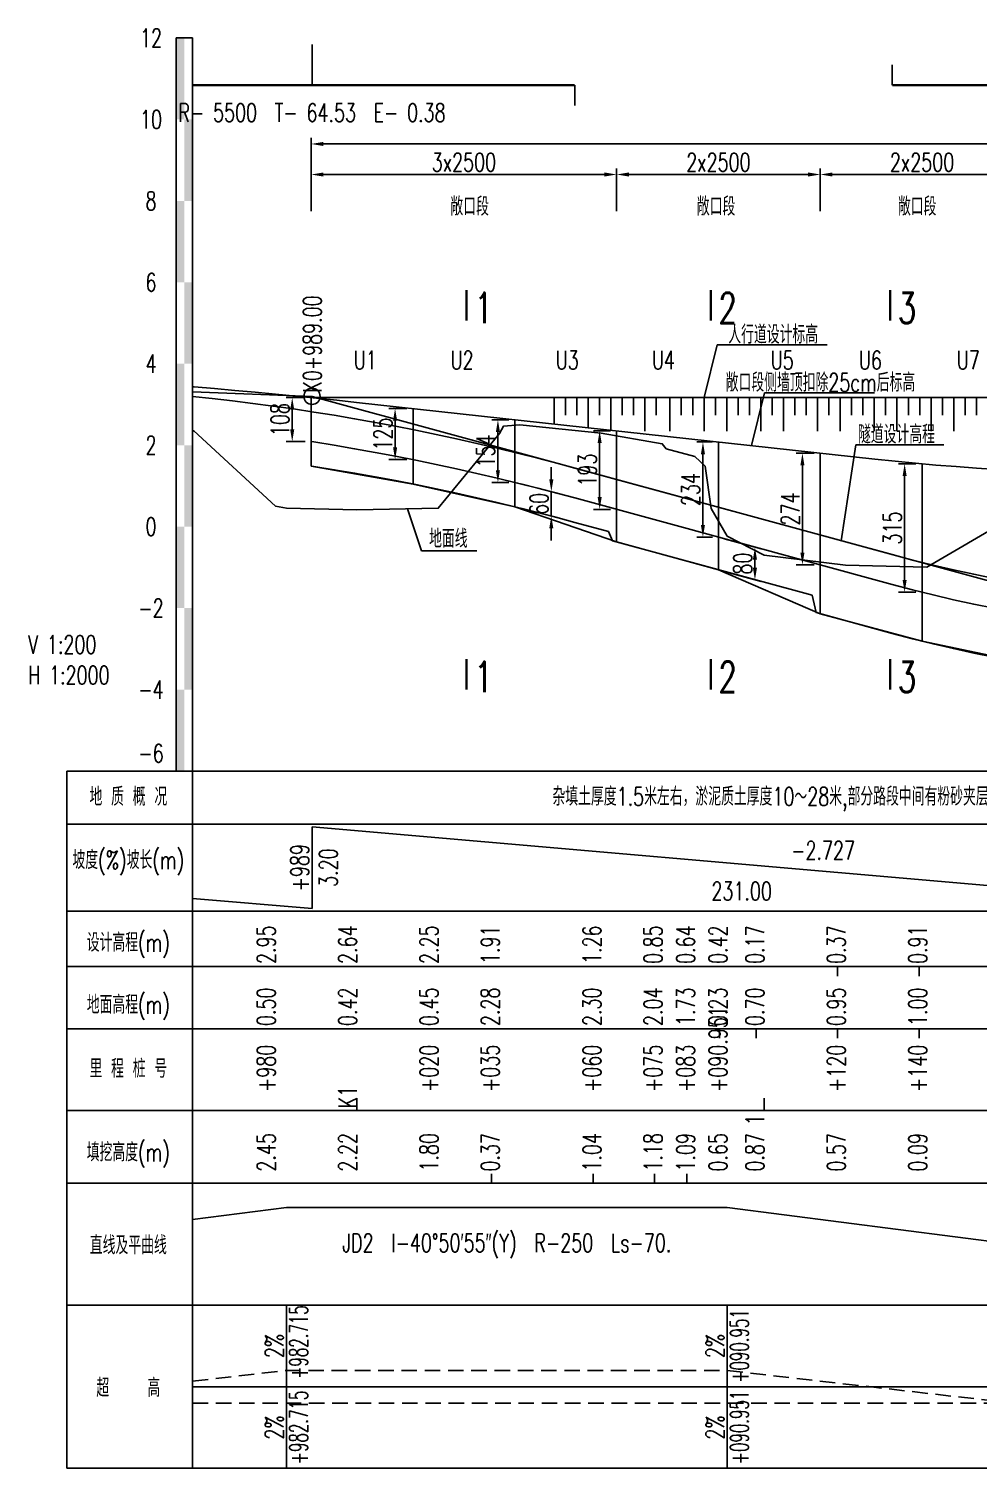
# Model space of a CAD drawing. Header units: millimetres. Extents: x -11494 to -8859, y -399 to 404.
# Drawn here: x -11494.4 to -11261.2, y -231.2 to 122.2 of the extents above; entities that cross this region are included whole.
import ezdxf
from ezdxf.enums import TextEntityAlignment as Align

# ---------------------------------------------------------------- set-up
doc = ezdxf.new("R2010")
doc.units = ezdxf.units.MM
doc.header["$LTSCALE"] = 0.3
doc.linetypes.add('DASHED', pattern=[19.05, 12.7, -6.35])
for name, color, linetype in [('BPD1', 5, 'Continuous'), ('dmx', 7, 'Continuous'), ('shuju', 5, 'Continuous'), ('xuxian', 6, 'ByLayer'), ('变坡点', 5, 'Continuous'), ('左超高', 6, 'ByLayer'), ('文字', 7, 'Continuous'), ('标尺', 3, 'Continuous'), ('栏目', 3, 'Continuous'), ('次轮廓线', 5, 'Continuous'), ('轮廓线', 1, 'Continuous')]:
    doc.layers.add(name, color=color, linetype=linetype)
doc.styles.get("Standard").update_dxf_attribs({"font": 'simplex1.shx', "width": 0.7, "bigfont": 'hztxt.shx'})
doc.dimstyles.new('副本 100', dxfattribs={"dimscale": 1.5, "dimtxt": 3, "dimasz": 2, "dimexe": 1, "dimexo": 1, "dimgap": 0.5, "dimtad": 1, "dimdec": 0, "dimlfac": 10, "dimzin": 0, "dimdsep": 46, "dimtxsty": 'Standard', "dimcen": 0.09, "dimclrd": 256, "dimclre": 256, "dimclrt": 7, "dimadec": 0, "dimazin": 0, "dimtfac": 1, "dimtdec": 0, "dimtix": 1, "dimtmove": 0, "dimatfit": 3, "dimfxl": 0, "dimtolj": 1, "dimtzin": 0, "dimarcsym": 0})

# ---------------------------------------------------------------- blocks, each defined once
blk = doc.blocks.new('*D33')
at = {"lineweight": -2}
for p, q in [((-11366.05, 11.59), (-11366.05, 14.59)), ((-11373.56, 10.5), (-11364.55, 8.21)), ((-11366.05, 8.59), (-11366.05, 2.59)), ((-11373.56, 4.5), (-11364.55, 2.21)), ((-11366.05, -0.41), (-11366.05, -3.41))]:
    blk.add_line(p, q, dxfattribs=at)
for points in [[(-11366.55, 11.59), (-11365.55, 11.59), (-11366.05, 8.59)], [(-11366.55, -0.41), (-11365.55, -0.41), (-11366.05, 2.59)]]:
    blk.add_solid(points)
at = {"layer": 'Defpoints', "color": 0}
for p in [(-11375.01, 10.87), (-11375.01, 4.87), (-11366.05, 2.59)]:
    blk.add_point(p, dxfattribs=at)
at = {"color": 7, "lineweight": -3, "insert": (-11369.05, 5.59), "char_height": 4.5, "attachment_point": 5, "rotation": 90}
blk.add_mtext('\\A1;60', dxfattribs=at)
blk = doc.blocks.new('*D34')
at = {"lineweight": -2}
for p, q in [((-11323.57, -2.97), (-11314.55, -5.48)), ((-11316.05, -8.07), (-11316.05, -10.07)), ((-11323.57, -10.97), (-11314.55, -13.48))]:
    blk.add_line(p, q, dxfattribs=at)
for points in [[(-11316.55, -8.07), (-11315.55, -8.07), (-11316.05, -5.07)], [(-11316.55, -10.07), (-11315.55, -10.07), (-11316.05, -13.07)]]:
    blk.add_solid(points)
at = {"layer": 'Defpoints', "color": 0}
for p in [(-11325.01, -2.57), (-11325.01, -10.57), (-11316.05, -13.07)]:
    blk.add_point(p, dxfattribs=at)
at = {"color": 7, "lineweight": -3, "insert": (-11319.05, -9.07), "char_height": 4.5, "attachment_point": 5, "rotation": 90}
blk.add_mtext('\\A1;80', dxfattribs=at)
blk = doc.blocks.new('*D36')
at = {"lineweight": -2}
for p, q in [((-11425.01, 77.47), (-11425.01, 87.97)), ((-11422.01, 86.47), (-11353.01, 86.47)), ((-11350.01, 77.47), (-11350.01, 87.97))]:
    blk.add_line(p, q, dxfattribs=at)
for points in [[(-11422.01, 86.97), (-11422.01, 85.97), (-11425.01, 86.47)], [(-11353.01, 86.97), (-11353.01, 85.97), (-11350.01, 86.47)]]:
    blk.add_solid(points)
at = {"layer": 'Defpoints', "color": 0}
for p in [(-11350.01, 86.47), (-11425.01, 24.35), (-11350.01, 20.09)]:
    blk.add_point(p, dxfattribs=at)
at = {"color": 7, "lineweight": -3, "insert": (-11387.51, 89.47), "char_height": 4.5, "attachment_point": 5}
blk.add_mtext('\\A1;3x2500', dxfattribs=at)
blk = doc.blocks.new('*D37')
at = {"lineweight": -2}
for p, q in [((-11300.01, 77.47), (-11300.01, 87.97)), ((-11297.01, 86.47), (-11253.01, 86.47)), ((-11250.01, 77.47), (-11250.01, 87.97))]:
    blk.add_line(p, q, dxfattribs=at)
for points in [[(-11297.01, 86.97), (-11297.01, 85.97), (-11300.01, 86.47)], [(-11253.01, 86.97), (-11253.01, 85.97), (-11250.01, 86.47)]]:
    blk.add_solid(points)
at = {"layer": 'Defpoints', "color": 0}
for p in [(-11250.01, 86.47), (-11300.01, 16.65), (-11250.01, 13.21)]:
    blk.add_point(p, dxfattribs=at)
at = {"color": 7, "lineweight": -3, "insert": (-11275.01, 89.47), "char_height": 4.5, "attachment_point": 5}
blk.add_mtext('\\A1;2x2500', dxfattribs=at)
blk = doc.blocks.new('*D41')
at = {"lineweight": -2}
for p, q in [((-11350.01, 77.47), (-11350.01, 87.97)), ((-11347.01, 86.47), (-11303.01, 86.47)), ((-11300.01, 77.47), (-11300.01, 87.97))]:
    blk.add_line(p, q, dxfattribs=at)
for points in [[(-11347.01, 86.97), (-11347.01, 85.97), (-11350.01, 86.47)], [(-11303.01, 86.97), (-11303.01, 85.97), (-11300.01, 86.47)]]:
    blk.add_solid(points)
at = {"layer": 'Defpoints', "color": 0}
for p in [(-11300.01, 86.47), (-11350.01, 16.65), (-11300.01, 13.21)]:
    blk.add_point(p, dxfattribs=at)
at = {"color": 7, "lineweight": -3, "insert": (-11325.01, 89.47), "char_height": 4.5, "attachment_point": 5}
blk.add_mtext('\\A1;2x2500', dxfattribs=at)
blk = doc.blocks.new('*D46')
at = {"layer": 'Defpoints', "color": 0}
for p in [(-11275.01, 15.44), (-11279.29, -16.11), (-11275.01, -16.11)]:
    blk.add_point(p, dxfattribs=at)
at = {"layer": '文字', "lineweight": -2}
for p, q in [((-11276.51, 15.44), (-11280.79, 15.44)), ((-11279.29, 12.44), (-11279.29, -13.11)), ((-11276.51, -16.11), (-11280.79, -16.11))]:
    blk.add_line(p, q, dxfattribs=at)
at = {"layer": '文字'}
for points in [[(-11279.79, 12.44), (-11278.79, 12.44), (-11279.29, 15.44)], [(-11279.79, -13.11), (-11278.79, -13.11), (-11279.29, -16.11)]]:
    blk.add_solid(points, dxfattribs=at)
at = {"layer": '文字', "color": 7, "insert": (-11282.29, -0.34), "char_height": 4.5, "attachment_point": 5, "rotation": 90}
blk.add_mtext('\\A1;315', dxfattribs=at)
blk = doc.blocks.new('*D47')
at = {"layer": 'Defpoints', "color": 0}
for p in [(-11300.01, 18.06), (-11304.39, -9.39), (-11300.01, -9.39)]:
    blk.add_point(p, dxfattribs=at)
at = {"layer": '文字', "lineweight": -2}
for p, q in [((-11301.51, 18.06), (-11305.89, 18.06)), ((-11304.39, 15.06), (-11304.39, -6.39)), ((-11301.51, -9.39), (-11305.89, -9.39))]:
    blk.add_line(p, q, dxfattribs=at)
at = {"layer": '文字'}
for points in [[(-11304.89, 15.06), (-11303.89, 15.06), (-11304.39, 18.06)], [(-11304.89, -6.39), (-11303.89, -6.39), (-11304.39, -9.39)]]:
    blk.add_solid(points, dxfattribs=at)
at = {"layer": '文字', "color": 7, "insert": (-11307.39, 4.33), "char_height": 4.5, "attachment_point": 5, "rotation": 90}
blk.add_mtext('\\A1;274', dxfattribs=at)
blk = doc.blocks.new('*D48')
at = {"layer": 'Defpoints', "color": 0}
for p in [(-11325.01, 20.79), (-11328.82, -2.57), (-11325.01, -2.57)]:
    blk.add_point(p, dxfattribs=at)
at = {"layer": '文字', "lineweight": -2}
for p, q in [((-11326.51, 20.79), (-11330.32, 20.79)), ((-11328.82, 17.79), (-11328.82, 0.43)), ((-11326.51, -2.57), (-11330.32, -2.57))]:
    blk.add_line(p, q, dxfattribs=at)
at = {"layer": '文字'}
for points in [[(-11329.32, 17.79), (-11328.32, 17.79), (-11328.82, 20.79)], [(-11329.32, 0.43), (-11328.32, 0.43), (-11328.82, -2.57)]]:
    blk.add_solid(points, dxfattribs=at)
at = {"layer": '文字', "color": 7, "insert": (-11331.82, 9.11), "char_height": 4.5, "attachment_point": 5, "rotation": 90}
blk.add_mtext('\\A1;234', dxfattribs=at)
blk = doc.blocks.new('*D49')
at = {"layer": 'Defpoints', "color": 0}
for p in [(-11350.01, 23.53), (-11354.18, 4.25), (-11350.01, 4.25)]:
    blk.add_point(p, dxfattribs=at)
at = {"layer": '文字', "lineweight": -2}
for p, q in [((-11351.51, 23.53), (-11355.68, 23.53)), ((-11354.18, 20.53), (-11354.18, 7.25)), ((-11351.51, 4.25), (-11355.68, 4.25))]:
    blk.add_line(p, q, dxfattribs=at)
at = {"layer": '文字'}
for points in [[(-11354.68, 20.53), (-11353.68, 20.53), (-11354.18, 23.53)], [(-11354.68, 7.25), (-11353.68, 7.25), (-11354.18, 4.25)]]:
    blk.add_solid(points, dxfattribs=at)
at = {"layer": '文字', "color": 7, "insert": (-11357.18, 13.89), "char_height": 4.5, "attachment_point": 5, "rotation": 90}
blk.add_mtext('\\A1;193', dxfattribs=at)
blk = doc.blocks.new('*D50')
at = {"layer": 'Defpoints', "color": 0}
for p in [(-11375.01, 26.26), (-11379.16, 10.87), (-11375.01, 10.87)]:
    blk.add_point(p, dxfattribs=at)
at = {"layer": '文字', "lineweight": -2}
for p, q in [((-11376.51, 26.26), (-11380.66, 26.26)), ((-11379.16, 23.26), (-11379.16, 13.87)), ((-11376.51, 10.87), (-11380.66, 10.87))]:
    blk.add_line(p, q, dxfattribs=at)
at = {"layer": '文字'}
for points in [[(-11379.66, 23.26), (-11378.66, 23.26), (-11379.16, 26.26)], [(-11379.66, 13.87), (-11378.66, 13.87), (-11379.16, 10.87)]]:
    blk.add_solid(points, dxfattribs=at)
at = {"layer": '文字', "color": 7, "insert": (-11382.16, 18.57), "char_height": 4.5, "attachment_point": 5, "rotation": 90}
blk.add_mtext('\\A1;154', dxfattribs=at)
blk = doc.blocks.new('*D51')
at = {"layer": 'Defpoints', "color": 0}
for p in [(-11400.01, 29), (-11404.41, 16.45), (-11400.01, 16.45)]:
    blk.add_point(p, dxfattribs=at)
at = {"layer": '文字', "lineweight": -2}
for p, q in [((-11401.51, 29), (-11405.91, 29)), ((-11404.41, 26), (-11404.41, 19.45)), ((-11401.51, 16.45), (-11405.91, 16.45))]:
    blk.add_line(p, q, dxfattribs=at)
at = {"layer": '文字'}
for points in [[(-11404.91, 26), (-11403.91, 26), (-11404.41, 29)], [(-11404.91, 19.45), (-11403.91, 19.45), (-11404.41, 16.45)]]:
    blk.add_solid(points, dxfattribs=at)
at = {"layer": '文字', "color": 7, "insert": (-11407.41, 22.72), "char_height": 4.5, "attachment_point": 5, "rotation": 90}
blk.add_mtext('\\A1;125', dxfattribs=at)
blk = doc.blocks.new('*D52')
at = {"layer": 'Defpoints', "color": 0}
for p in [(-11425.01, 31.69), (-11429.67, 20.89), (-11425.01, 20.89)]:
    blk.add_point(p, dxfattribs=at)
at = {"layer": '文字', "lineweight": -2}
for p, q in [((-11426.51, 31.69), (-11431.17, 31.69)), ((-11429.67, 28.69), (-11429.67, 23.89)), ((-11426.51, 20.89), (-11431.17, 20.89))]:
    blk.add_line(p, q, dxfattribs=at)
at = {"layer": '文字'}
for points in [[(-11430.17, 28.69), (-11429.17, 28.69), (-11429.67, 31.69)], [(-11430.17, 23.89), (-11429.17, 23.89), (-11429.67, 20.89)]]:
    blk.add_solid(points, dxfattribs=at)
at = {"layer": '文字', "color": 7, "insert": (-11432.67, 26.29), "char_height": 4.5, "attachment_point": 5, "rotation": 90}
blk.add_mtext('\\A1;108', dxfattribs=at)
blk = doc.blocks.new('*D62')
at = {"layer": 'Defpoints', "color": 0}
for p in [(-10963.01, 93.97), (-11425.01, 77.47), (-10963.01, 77.47)]:
    blk.add_point(p, dxfattribs=at)
at = {"layer": '文字', "lineweight": -2}
for p, q in [((-11425.01, 84.97), (-11425.01, 95.47)), ((-10963.01, 84.97), (-10963.01, 95.47)), ((-11422.01, 93.97), (-10966.01, 93.97))]:
    blk.add_line(p, q, dxfattribs=at)
at = {"layer": '文字'}
for points in [[(-11422.01, 94.47), (-11422.01, 93.47), (-11425.01, 93.97)], [(-10966.01, 94.47), (-10966.01, 93.47), (-10963.01, 93.97)]]:
    blk.add_solid(points, dxfattribs=at)
at = {"layer": '文字', "color": 7, "insert": (-11194.01, 96.97), "char_height": 4.5, "attachment_point": 5}
blk.add_mtext('\\A1;46200', dxfattribs=at)

msp = doc.modelspace()

# ---------------------------------------------------------------- linework, layer by layer
at = {"layer": 'BPD1'}
for p, q in [((-11424.81, -73.74), (-11193.81, -93.74)), ((-11454.13, -91.29), (-11424.81, -93.74)), ((-11454.13, -211.19), (-11013.81, -211.19)), ((-11431.1, -211.19), (-11431.1, -231.19))]:
    msp.add_line(p, q, dxfattribs=at)
at = {"layer": 'BPD1', "flags": 128}
msp.add_lwpolyline([(-11454.13, -170.16), (-11431.1, -167.19), (-11322.86, -167.19), (-11252.86, -176.19), (-11013.81, -176.19)], dxfattribs=at)
at = {"layer": 'dmx'}
msp.add_lwpolyline([(-11454.13, 23.34), (-11453.81, 23.53), (-11433.81, 5.04), (-11431.1, 4.57), (-11413.81, 4.17), (-11393.81, 4.52), (-11378.81, 22.84), (-11377.81, 24.66), (-11373.81, 25.02), (-11353.81, 22.99), (-11338.81, 20.36), (-11337.81, 19.11), (-11330.81, 17.26), (-11328.31, 14.85), (-11326.81, 4.49), (-11322.86, -2.33), (-11313.81, -7.01), (-11293.81, -9.48), (-11273.81, -9.98), (-11253.81, 1.72)], dxfattribs=at)
at = {"layer": 'shuju'}
for p, q in [((-11424.81, -73.74), (-11424.81, -93.74)), ((-11413.81, -143.33), (-11413.81, -140.33)), ((-11313.81, -143.33), (-11313.81, -140.33)), ((-11431.1, -211.19), (-11431.1, -191.19)), ((-11322.86, -211.19), (-11322.86, -191.19)), ((-11454.13, -211.19), (-11454.13, -231.19)), ((-11454.13, -211.19), (-11454.13, -231.19)), ((-11322.86, -211.19), (-11322.86, -231.19))]:
    msp.add_line(p, q, dxfattribs=at)
at = {"layer": 'xuxian'}
msp.add_line((-11454.13, -161.19), (-11454.13, -191.19), dxfattribs=at)
at = {"layer": '变坡点'}
for p, q in [((-11424.81, 108.41), (-11424.81, 118.41)), ((-11282.32, 108.41), (-11282.32, 113.41)), ((-11360.28, 108.41), (-11360.28, 103.41))]:
    msp.add_line(p, q, dxfattribs=at)
at = {"layer": '变坡点', "const_width": 0.5, "flags": 128}
msp.add_lwpolyline([(-11454.13, 108.41), (-11360.28, 108.41)], dxfattribs=at)
at = {"layer": '变坡点', "flags": 128}
msp.add_lwpolyline([(-11282.32, 108.41, 0.5, 0.5, 0), (-11105.3, 108.41, 0.5, 0.5, 0)], format="xyseb", dxfattribs=at)
msp.add_lwpolyline([(-11454.13, 33.12), (-11424.81, 32), (-11193.81, -31), (-11013.81, 19.48)], dxfattribs=at)
at = {"layer": '变坡点'}
msp.add_circle((-11424.81, 32), 2, dxfattribs=at)
at = {"layer": '左超高', "color": 7, "linetype": 'DASHED', "flags": 128}
for points in [[(-11454.13, -209.83), (-11431.1, -207.19), (-11322.86, -207.19), (-11252.86, -215.19), (-11252.86, -215.19)], [(-11454.13, -215.19), (-11431.1, -215.19), (-11322.86, -215.19), (-11252.86, -215.19), (-11013.81, -215.19)]]:
    msp.add_lwpolyline(points, dxfattribs=at)
at = {"layer": '文字'}
for p, q in [((-11328.55, 31.69), (-11325.35, 44.62)), ((-11325.35, 44.62), (-11298.29, 44.62)), ((-11316.93, 19.91), (-11313.73, 32.84)), ((-11313.73, 32.84), (-11286.67, 32.84)), ((-11425.01, 31.69), (-11250.01, 31.69)), ((-11294.88, -3.44), (-11291.24, 20.09)), ((-11291.24, 20.09), (-11269.69, 20.09)), ((-11401.39, 4.39), (-11397.9, -5.96)), ((-11397.9, -5.96), (-11384.37, -5.96))]:
    msp.add_line(p, q, dxfattribs=at)
at = {"layer": '文字', "color": 8}
for p, q in [((-11365.38, 31.69), (-11365.38, 25.21)), ((-11362.6, 31.69), (-11362.6, 27.4)), ((-11359.81, 31.69), (-11359.81, 27.4)), ((-11357.02, 31.69), (-11357.02, 24.29)), ((-11354.24, 31.69), (-11354.24, 27.4)), ((-11351.45, 31.69), (-11351.45, 23.68)), ((-11348.66, 31.69), (-11348.66, 27.4)), ((-11345.87, 31.69), (-11345.87, 27.4)), ((-11343.09, 31.69), (-11343.09, 23.42)), ((-11340.3, 31.69), (-11340.3, 27.4)), ((-11336.91, 31.69), (-11336.91, 23.42)), ((-11334.13, 31.69), (-11334.13, 27.4)), ((-11331.34, 31.69), (-11331.34, 27.4)), ((-11328.55, 31.69), (-11328.55, 23.42)), ((-11325.76, 31.69), (-11325.76, 27.4)), ((-11322.98, 31.69), (-11322.98, 23.42)), ((-11320.19, 31.69), (-11320.19, 27.4)), ((-11317.4, 31.69), (-11317.4, 27.4)), ((-11314.62, 31.69), (-11314.62, 23.42)), ((-11311.83, 31.69), (-11311.83, 27.4)), ((-11309.04, 31.69), (-11309.04, 23.42)), ((-11306.25, 31.69), (-11306.25, 27.4)), ((-11303.47, 31.69), (-11303.47, 27.4)), ((-11300.68, 31.69), (-11300.68, 23.42)), ((-11297.89, 31.69), (-11297.89, 27.4)), ((-11295.11, 31.69), (-11295.11, 23.42)), ((-11292.32, 31.69), (-11292.32, 27.4)), ((-11289.53, 31.69), (-11289.53, 27.4)), ((-11286.74, 31.69), (-11286.74, 23.42)), ((-11283.96, 31.69), (-11283.96, 27.4)), ((-11281.17, 31.69), (-11281.17, 23.42)), ((-11278.38, 31.69), (-11278.38, 27.4)), ((-11275.6, 31.69), (-11275.6, 27.4)), ((-11272.81, 31.69), (-11272.81, 23.42)), ((-11270.02, 31.69), (-11270.02, 27.4)), ((-11267.23, 31.69), (-11267.23, 23.42)), ((-11264.45, 31.69), (-11264.45, 27.4)), ((-11261.66, 31.69), (-11261.66, 27.4))]:
    msp.add_line(p, q, dxfattribs=at)
at = {"layer": '文字', "const_width": 0.6}
for points in [[(-11386.85, 50.61), (-11386.85, 58.11)], [(-11326.89, 50.61), (-11326.89, 58.11)], [(-11282.87, 50.61), (-11282.87, 58.11)], [(-11386.85, -39.99), (-11386.85, -32.49)], [(-11326.89, -39.99), (-11326.89, -32.49)], [(-11282.87, -40.01), (-11282.87, -32.51)]]:
    msp.add_lwpolyline(points, dxfattribs=at)
at = {"layer": '文字'}
msp.add_lwpolyline([(-11425.01, 14.89), (-11400.01, 10.45), (-11375.01, 4.87), (-11350.01, -3.75), (-11325.01, -10.57), (-11300.01, -21.39), (-11275.01, -28.11), (-11250.01, -33.38), (-11227.32, -36.48), (-11205.01, -37.95), (-11182.32, -37.86), (-11160.01, -36.18), (-11137.51, -32.94), (-11112.32, -27.42), (-11087.51, -20.54), (-11062.51, -9.52), (-11037.51, -2.53), (-11012.51, 5.66), (-10987.51, 10.6), (-10962.51, 14.29)], dxfattribs=at)
at = {"layer": '标尺'}
for p, q in [((-11458.13, -60), (-11458.13, 120)), ((-11458.13, 120), (-11454.13, 120)), ((-11454.13, -60), (-11454.13, 120)), ((-11485.05, -60), (-11454.13, -60)), ((-11454.13, -60), (-11013.81, -60))]:
    msp.add_line(p, q, dxfattribs=at)
at = {"layer": '标尺', "flags": 128}
for points in [[(-11457.13, 100, 2, 2, 0), (-11457.13, 120, 2, 2, 0)], [(-11455.13, 80, 2, 2, 0), (-11455.13, 100, 2, 2, 0)], [(-11457.13, 60, 2, 2, 0), (-11457.13, 80, 2, 2, 0)], [(-11455.13, 40, 2, 2, 0), (-11455.13, 60, 2, 2, 0)], [(-11457.13, 20, 2, 2, 0), (-11457.13, 40, 2, 2, 0)], [(-11455.13, 0, 2, 2, 0), (-11455.13, 20, 2, 2, 0)], [(-11457.13, -20, 2, 2, 0), (-11457.13, 0, 2, 2, 0)], [(-11455.13, -40, 2, 2, 0), (-11455.13, -20, 2, 2, 0)], [(-11457.13, -60, 2, 2, 0), (-11457.13, -40, 2, 2, 0)]]:
    msp.add_lwpolyline(points, format="xyseb", dxfattribs=at)
at = {"layer": '栏目'}
for p, q in [((-11485.05, -60), (-11485.05, -231.19)), ((-11454.13, -60), (-11454.13, -231.19)), ((-11454.13, -60), (-11454.13, -231.19)), ((-11485.05, -73.06), (-11454.13, -73.06)), ((-11454.13, -73.06), (-11013.81, -73.06)), ((-11485.05, -94.44), (-11454.13, -94.44)), ((-11454.13, -94.44), (-11013.81, -94.44)), ((-11485.05, -108.03), (-11454.13, -108.03)), ((-11454.13, -108.03), (-11013.81, -108.03)), ((-11485.05, -123.28), (-11454.13, -123.28)), ((-11454.13, -123.28), (-11013.81, -123.28)), ((-11485.05, -143.33), (-11454.13, -143.33)), ((-11454.13, -143.33), (-11013.81, -143.33)), ((-11485.05, -161.19), (-11454.13, -161.19)), ((-11454.13, -161.19), (-11013.81, -161.19)), ((-11485.05, -191.19), (-11454.13, -191.19)), ((-11454.13, -191.19), (-11013.81, -191.19)), ((-11485.05, -231.19), (-11454.13, -231.19)), ((-11454.13, -231.19), (-11013.81, -231.19))]:
    msp.add_line(p, q, dxfattribs=at)
at = {"layer": '次轮廓线'}
for p, q in [((-11400.01, 10.45), (-11400.01, 29)), ((-11375.01, 4.87), (-11375.01, 26.26)), ((-11350.01, -3.75), (-11350.01, 23.53)), ((-11325.01, -10.57), (-11325.01, 20.79)), ((-11300.01, -21.39), (-11300.01, 18.06)), ((-11275.01, -28.11), (-11275.01, 15.44))]:
    msp.add_line(p, q, dxfattribs=at)
at = {"layer": '轮廓线'}
for p, q in [((-11425.01, 14.89), (-11425.01, 31.69)), ((-11351.01, -3.48), (-11352.01, -1.2)), ((-11301.01, -21.11), (-11302.01, -16.84))]:
    msp.add_line(p, q, dxfattribs=at)
at = {"layer": '轮廓线', "flags": 128}
for points in [[(-11454.13, 34.34), (-11453.74, 34.31), (-11448.74, 33.9), (-11443.74, 33.47), (-11438.74, 33.02), (-11433.74, 32.55), (-11428.74, 32.06), (-11423.74, 31.56), (-11418.74, 31.04), (-11413.88, 30.52), (-11286.64, 16.59), (-11281.64, 16.07), (-11276.64, 15.58), (-11271.64, 15.14), (-11266.64, 14.74), (-11261.64, 14.38), (-11256.64, 14.06), (-11251.64, 13.78), (-11250.01, 13.71)], [(-11454.13, 31.99), (-11449.34, 31.48), (-11444.34, 30.9), (-11439.34, 30.28), (-11434.34, 29.61), (-11429.34, 28.9), (-11424.34, 28.14), (-11419.34, 27.34), (-11414.34, 26.49), (-11409.34, 25.59), (-11404.34, 24.65), (-11399.34, 23.67), (-11394.34, 22.64), (-11389.34, 21.56), (-11384.34, 20.44), (-11379.34, 19.27), (-11374.34, 18.06), (-11369.34, 16.8), (-11364.34, 15.49), (-11360.28, 14.4), (-11282.32, -6.86), (-11277.32, -8.19), (-11272.32, -9.43), (-11267.32, -10.6), (-11262.32, -11.69), (-11257.32, -12.7)], [(-11425.01, 20.89), (-11424.34, 20.79), (-11419.34, 19.99), (-11414.34, 19.14), (-11409.34, 18.24), (-11404.34, 17.3), (-11399.34, 16.32), (-11394.34, 15.29), (-11389.34, 14.21), (-11384.34, 13.09), (-11379.34, 11.92), (-11374.34, 10.71), (-11369.34, 9.45), (-11364.34, 8.14), (-11360.28, 7.05), (-11282.32, -14.21), (-11277.32, -15.54), (-11272.32, -16.78), (-11267.32, -17.95), (-11262.32, -19.04), (-11257.32, -20.05)], [(-11425.01, 14.89), (-11424.34, 14.79), (-11419.34, 13.99), (-11414.34, 13.14), (-11409.34, 12.24), (-11404.34, 11.3), (-11399.34, 10.32), (-11394.34, 9.29), (-11389.34, 8.21), (-11384.34, 7.09), (-11379.34, 5.92), (-11374.34, 4.71), (-11369.34, 3.45), (-11364.34, 2.14), (-11360.28, 1.05), (-11352.01, -1.2)], [(-11351.01, -3.48), (-11302.01, -16.84)], [(-11301.01, -21.11), (-11282.32, -26.21), (-11277.32, -27.54), (-11272.32, -28.78), (-11267.32, -29.95), (-11262.32, -31.04), (-11257.32, -32.05)]]:
    msp.add_lwpolyline(points, dxfattribs=at)

# ---------------------------------------------------------------- texts
at = {"layer": 'BPD1', "width": 0.7}
for s, p in [('杂填土厚度1.5米左右，淤泥质土厚度10～28米,部分路段中间有粉砂夹层，下卧粉砂层及粉质粘土层，粉砂层承载力约为120KPa，粉质粘土层承载力约为230KPa。', (-11243.9, -66.69)), ('JD2  I-40°50′55″(Y)  R-250  Ls-70.', (-11376.98, -176.19))]:
    msp.add_text(s, height=4.5, dxfattribs=at).set_placement(p, align=Align.MIDDLE)
for s, p in [('-2.727', (-11299.31, -81.74)), ('231.00', (-11319.31, -91.74))]:
    msp.add_text(s, height=4.5, dxfattribs=at).set_placement(p, align=Align.CENTER)
at = {"layer": 'BPD1'}
for s, width, p in [('+982.715', 0.6, (-11428.1, -221.19)), ('2%', 0.7, (-11434.1, -221.19))]:
    msp.add_text(s, height=4.5, rotation=90, dxfattribs=dict(at, width=width)).set_placement(p, align=Align.MIDDLE)
at = {"layer": 'shuju'}
for s, width, p in [('+989', 0.7, (-11427.81, -83.74)), ('3.20', 0.7, (-11420.81, -83.74)), ('+982.715', 0.6, (-11428.1, -200.23)), ('+090.951', 0.6, (-11319.86, -201.19)), ('2%', 0.7, (-11434.1, -201.19)), ('2%', 0.7, (-11325.86, -201.19)), ('+090.951', 0.6, (-11319.86, -221.19)), ('2%', 0.7, (-11325.86, -221.19))]:
    msp.add_text(s, height=4.5, rotation=90, dxfattribs=dict(at, width=width)).set_placement(p, align=Align.MIDDLE)
at = {"layer": 'shuju', "width": 0.7}
for s, p in [('2.95', (-11433.81, -97.93)), ('2.64', (-11413.81, -97.93)), ('2.25', (-11393.81, -97.93)), ('1.26', (-11353.81, -97.93)), ('0.85', (-11338.81, -97.93)), ('0.64', (-11330.81, -97.93)), ('0.42', (-11322.86, -97.93)), ('0.17', (-11313.81, -97.93)), ('-0.37', (-11293.81, -97.93)), ('1.91', (-11378.81, -97.93)), ('-0.91', (-11273.81, -97.93)), ('0.50', (-11433.81, -113.17)), ('0.42', (-11413.81, -113.17)), ('0.45', (-11393.81, -113.17)), ('2.28', (-11378.81, -113.17)), ('2.30', (-11353.81, -113.17)), ('2.04', (-11338.81, -113.17)), ('1.73', (-11330.81, -113.17)), ('-0.23', (-11322.86, -113.17)), ('-0.70', (-11313.81, -113.17)), ('-0.95', (-11293.81, -113.17)), ('-1.00', (-11273.81, -113.17)), ('2.45', (-11433.81, -148.91)), ('2.22', (-11413.81, -148.91)), ('1.80', (-11393.81, -148.91)), ('-0.37', (-11378.81, -148.91)), ('-1.04', (-11353.81, -148.91)), ('-1.18', (-11338.81, -148.91)), ('-1.09', (-11330.81, -148.91)), ('0.65', (-11322.86, -148.91)), ('0.87', (-11313.81, -148.91)), ('0.57', (-11293.81, -148.91)), ('0.09', (-11273.81, -148.91))]:
    msp.add_text(s, height=4.5, rotation=90, dxfattribs=at).set_placement(p, align=Align.RIGHT)
for s, p in [('+090.951', (-11322.86, -138.82)), ('+980', (-11433.81, -138.82)), ('+020', (-11393.81, -138.82)), ('+035', (-11378.81, -138.82)), ('+060', (-11353.81, -138.82)), ('+075', (-11338.81, -138.82)), ('+083', (-11330.81, -138.82)), ('+120', (-11293.81, -138.82)), ('+140', (-11273.81, -138.82)), ('K1', (-11413.81, -142.82)), ('1', (-11313.81, -147.01))]:
    msp.add_text(s, height=4.5, rotation=90, dxfattribs=at).set_placement(p)
at = {"layer": '文字', "width": 0.7}
msp.add_text('R- 5500  T- 64.53  E- 0.38', height=4.5, dxfattribs=at).set_placement((-11424.81, 101.66), align=Align.MIDDLE)
for s, p in [('敞口段', (-11386.1, 80.88)), ('敞口段', (-11325.6, 80.88)), ('敞口段', (-11276.2, 80.88)), ('人行道设计标高', (-11311.57, 49.43)), ('敞口段侧墙顶扣除25cm后标高', (-11299.96, 37.65)), ('隧道设计高程', (-11281.3, 24.91)), ('地面线', (-11391.33, -0.69))]:
    msp.add_text(s, height=4.5, dxfattribs=at).set_placement(p, align=Align.TOP_CENTER)
for s, height, p in [('1', 7.5, (-11382.69, 53.7)), ('2', 7.5, (-11322.73, 53.7)), ('3', 7.5, (-11278.71, 53.7)), ('U1', 4.5, (-11411.73, 40.89)), ('U2', 4.5, (-11387.97, 40.89)), ('U3', 4.5, (-11362.14, 40.89)), ('U4', 4.5, (-11338.51, 40.89)), ('U5', 4.5, (-11309.35, 40.89)), ('U6', 4.5, (-11287.71, 40.89)), ('U7', 4.5, (-11263.66, 40.89)), ('1', 7.5, (-11382.69, -36.89)), ('2', 7.5, (-11322.73, -36.89)), ('3', 7.5, (-11278.71, -36.91))]:
    msp.add_text(s, height=height, dxfattribs=at).set_placement(p, align=Align.MIDDLE_CENTER)
msp.add_text('K0+989.00', height=4.5, rotation=90, dxfattribs=at).set_placement((-11424.73, 44.84), align=Align.MIDDLE)
at = {"layer": '标尺', "width": 0.7}
for s, p in [('12', (-11464.34, 120)), ('10', (-11464.34, 100)), ('8', (-11464.34, 80)), ('6', (-11464.34, 60)), ('4', (-11464.34, 40)), ('2', (-11464.34, 20)), ('0', (-11464.34, 0)), ('-2', (-11464.34, -20)), ('-4', (-11464.34, -40)), ('-6', (-11464.34, -55.65))]:
    msp.add_text(s, height=4.5, dxfattribs=at).set_placement(p, align=Align.MIDDLE)
at = {"layer": '栏目', "width": 0.7}
for s, p in [('地 质 概 况', (-11469.91, -66.07)), ('坡度(%)坡长(m)', (-11469.91, -82.16)), ('设计高程(m)', (-11469.91, -102.44)), ('地面高程(m)', (-11469.91, -117.69)), ('里 程 桩 号', (-11469.91, -132.83)), ('填挖高度(m)', (-11469.91, -153.93)), ('直线及平曲线', (-11469.91, -176.19)), ('超    高', (-11469.91, -211.19))]:
    msp.add_text(s, height=4.5, dxfattribs=at).set_placement(p, align=Align.MIDDLE)
at = {"layer": '栏目', "insert": (-11494.49, -26.7), "char_height": 4.5, "width": 59.6333, "attachment_point": 1}
msp.add_mtext('V 1:200\\P\\pt32;H 1:2000', dxfattribs=at)

# ---------------------------------------------------------------- dimensions: what is measured, and where the dimension line sits
at = {"lineweight": -3}
for base, p1, p2, text, picture, middle in [((-11350.01, 86.47), (-11425.01, 24.35), (-11350.01, 20.09), '3x2500', '*D36', (-11387.51, 89.47)), ((-11300.01, 86.47), (-11350.01, 16.65), (-11300.01, 13.21), '2x2500', '*D41', (-11325.01, 89.47)), ((-11250.01, 86.47), (-11300.01, 16.65), (-11250.01, 13.21), '2x2500', '*D37', (-11275.01, 89.47))]:
    dim = msp.add_linear_dim(base=base, p1=p1, p2=p2, text=text, dimstyle='副本 100', override={"dimtxsty": 'Standard'}, dxfattribs=at)
    dim.commit()
    dim.dimension.update_dxf_attribs({"geometry": picture, "text_midpoint": middle})
for p1, p2, text, picture, middle in [((-11375.01, 10.87), (-11375.01, 4.87), '60', '*D33', (-11369.05, 5.59)), ((-11325.01, -2.57), (-11325.01, -10.57), '80', '*D34', (-11319.05, -9.07))]:
    dim = msp.add_aligned_dim(p1=p1, p2=p2, distance=8.97, text=text, dimstyle='副本 100', dxfattribs=at)
    dim.commit()
    dim.dimension.update_dxf_attribs({"geometry": picture, "text_midpoint": middle})
at = {"layer": '文字'}
dim = msp.add_aligned_dim(p1=(-11425.01, 77.47), p2=(-10963.01, 77.47), distance=16.5, text='46200', dimstyle='副本 100', dxfattribs=at)
dim.commit()
dim.dimension.update_dxf_attribs({"geometry": '*D62', "text_midpoint": (-11194.01, 96.97)})
for base, p1, p2, picture, middle in [((-11429.67, 20.89), (-11425.01, 31.69), (-11425.01, 20.89), '*D52', (-11432.67, 26.29)), ((-11404.4079, 16.4488), (-11400.0131, 28.9985), (-11400.0131, 16.4488), '*D51', (-11407.4079, 22.7236)), ((-11379.16, 10.87), (-11375.01, 26.26), (-11375.01, 10.87), '*D50', (-11382.16, 18.57)), ((-11354.18, 4.25), (-11350.01, 23.53), (-11350.01, 4.25), '*D49', (-11357.18, 13.89)), ((-11328.82, -2.57), (-11325.01, 20.79), (-11325.01, -2.57), '*D48', (-11331.82, 9.11)), ((-11304.3898, -9.3864), (-11300.0131, 18.0556), (-11300.0131, -9.3864), '*D47', (-11307.3898, 4.3346)), ((-11279.288, -16.1113), (-11275.0131, 15.4371), (-11275.0131, -16.1113), '*D46', (-11282.288, -0.3371))]:
    dim = msp.add_linear_dim(base=base, p1=p1, p2=p2, angle=90, dimstyle='副本 100', dxfattribs=at)
    dim.commit()
    dim.dimension.update_dxf_attribs({"geometry": picture, "text_midpoint": middle})

doc.saveas('drawing.dxf')
